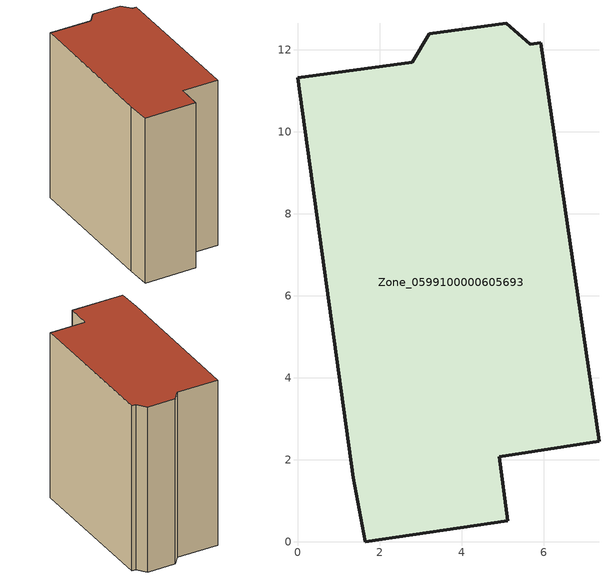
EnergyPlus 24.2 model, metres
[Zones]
Zone_0599100000605693
 floor ground (C_G): 2.8,11.7 3.21,12.39 5.09,12.65 5.67,12.13 5.93,12.17 7.35,2.45 4.92,2.08 5.12,0.52 1.65,0 1.36,1.56 0,11.32 z0
 wall outside (C_F): 1.36,1.56 1.65,0 5.12,0.52 4.92,2.08 7.35,2.45 5.93,12.17 5.67,12.13 5.09,12.65 3.21,12.39 2.8,11.7 0,11.32 1.36,1.56 z0:11.64
 roof outside (C_R): 2.8,11.7 0,11.32 1.36,1.56 1.65,0 5.12,0.52 4.92,2.08 7.35,2.45 5.93,12.17 5.67,12.13 5.09,12.65 3.21,12.39 z11.64
[BUILDING]
Pand.0599100000605693: North Axis=0; Terrain=City; Loads Convergence Tolerance Value=0.04; Temperature Convergence Tolerance Value=0.4; Solar Distribution=FullExterior; Maximum Number of Warmup Days=25; Minimum Number of Warmup Days=1
[Site:Location]
Rotterdam.The.Hague.AP_ZH_NLD Design_Conditions: Latitude=51.96; Longitude=4.45; Time Zone=1; Elevation=-4.5
[SITE:GROUNDTEMPERATURE:BUILDINGSURFACE]
18, 18, 18, 18, 18, 18, 18, 18, 18, 18, 18, 18
[MATERIAL] Thermal Absorptance=0.9; Solar Absorptance=0.7; Visible Absorptance=0.7
Name | Roughness | Thickness | Conductivity | Density | Specific Heat
G.TI.1946 | MediumSmooth | 0.15 | 1 | 540 | 1210
F.TI.1946 | Rough | 0.3 | 0.857143 | 1920 | 840
R.TI.1946 | MediumRough | 0.2 | 0.1 | 1500 | 1000
[CONSTRUCTION]
C_G: G.TI.1946
C_F: F.TI.1946
C_R: R.TI.1946
[ZONE]
Zone_0599100000605693: Type=1; Multiplier=1; Ceiling Height=Autocalculate; Volume=Autocalculate; Floor Area=autocalculate; Part of Total Floor Area=Yes
[ZONEINFILTRATION:DESIGNFLOWRATE]
Infil_Zone_0599100000605693: Zone or ZoneList or Space or SpaceList=Zone_0599100000605693; Schedule=AlwaysOn; Design Flow Rate Calculation Method=Flow/Area; Flow Rate per Floor Area=0.003; Constant Term Coefficient=1; Temperature Term Coefficient=0; Velocity Term Coefficient=0; Velocity Squared Term Coefficient=0
[HVACTEMPLATE:ZONE:IDEALLOADSAIRSYSTEM]
Zone_0599100000605693: Maximum Heating Supply Air Temperature=50; Minimum Cooling Supply Air Temperature=13; Maximum Heating Supply Air Humidity Ratio=0.0156; Minimum Cooling Supply Air Humidity Ratio=0.0077; Heating Limit=NoLimit; Cooling Limit=NoLimit; Dehumidification Control Type=ConstantSensibleHeatRatio; Cooling Sensible Heat Ratio=0.7; Dehumidification Setpoint=60; Humidification Control Type=None; Humidification Setpoint=30; Outdoor Air Method=None; Outdoor Air Flow Rate per Person=0.00944; Outdoor Air Flow Rate per Zone Floor Area=0; Outdoor Air Flow Rate per Zone=0; Demand Controlled Ventilation Type=None; Outdoor Air Economizer Type=NoEconomizer; Heat Recovery Type=None; Sensible Heat Recovery Effectiveness=0.7; Latent Heat Recovery Effectiveness=0.65
[ZONECONTROL:THERMOSTAT]
ThermostatControl_Zone_0599100000605693: Zone or ZoneList=Zone_0599100000605693; Control Type Schedule=DualSetpointControlType; Control 1=Thermostat_Zone_0599100000605693; Temperature Difference Between Cutout And Setpoint=0
[THERMOSTATSETPOINT:DUALSETPOINT]
Thermostat_Zone_0599100000605693: Heating Setpoint Temperature Schedule=HeatingSetpoint_Zone_0599100000605693; Cooling Setpoint Temperature Schedule=CoolingSetpoint_Zone_0599100000605693
[SCHEDULE:COMPACT]
HeatingSetpoint_Zone_0599100000605693: Through: 12/31, For: AllDays, Until: 24:00, 21
CoolingSetpoint_Zone_0599100000605693: Through: 12/31, For: AllDays, Until: 24:00, 24
DualSetpointControlType: Through: 12/31, For: AllDays, Until: 24:00, 4
AlwaysOn: Through: 12/31, For: AllDays, Until: 24:00, 1
